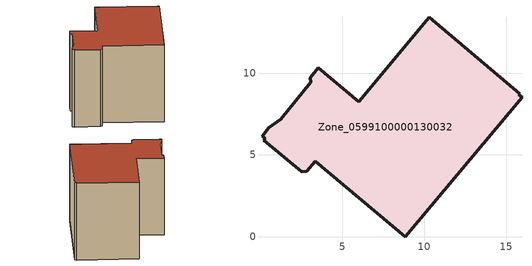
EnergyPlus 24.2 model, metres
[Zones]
Zone_0599100000130032
 floor ground (C_G): 8.84,0 3.32,4.62 2.8,4 2.51,3.96 0.18,5.91 0.26,6.01 0.08,6.15 0.5,6.66 1.22,7.19 3.04,9.45 3.02,9.7 3.53,10.32 5.98,8.26 10.29,13.41 15.85,8.75 15.79,8.68 15.98,8.52 z0
 wall outside (C_F): 5.98,8.26 3.53,10.32 3.02,9.7 3.04,9.45 1.22,7.19 0.5,6.66 0.08,6.15 0.26,6.01 0.18,5.91 2.51,3.96 2.8,4 3.32,4.62 8.84,0 15.98,8.52 15.79,8.68 15.85,8.75 10.29,13.41 5.98,8.26 z0:9.72
 roof outside (C_R): 1.22,7.19 0.5,6.66 0.08,6.15 0.26,6.01 0.18,5.91 2.51,3.96 2.8,4 3.32,4.62 8.84,0 15.98,8.52 15.79,8.68 15.85,8.75 10.29,13.41 5.98,8.26 3.53,10.32 3.02,9.7 3.04,9.45 z9.72
[BUILDING]
Pand.0599100000130032: North Axis=0; Terrain=City; Loads Convergence Tolerance Value=0.04; Temperature Convergence Tolerance Value=0.4; Solar Distribution=FullExterior; Maximum Number of Warmup Days=25; Minimum Number of Warmup Days=1
[Site:Location]
Rotterdam.The.Hague.AP_ZH_NLD Design_Conditions: Latitude=51.96; Longitude=4.45; Time Zone=1; Elevation=-4.5
[SITE:GROUNDTEMPERATURE:BUILDINGSURFACE]
18, 18, 18, 18, 18, 18, 18, 18, 18, 18, 18, 18
[MATERIAL] Thermal Absorptance=0.9; Solar Absorptance=0.7; Visible Absorptance=0.7
Name | Roughness | Thickness | Conductivity | Density | Specific Heat
G.TC.1946 | MediumSmooth | 0.15 | 1 | 540 | 1210
F.TC.1946 | Rough | 0.3 | 0.857143 | 1920 | 840
R.TC.1946 | MediumRough | 0.2 | 0.909091 | 1500 | 1000
[CONSTRUCTION]
C_G: G.TC.1946
C_F: F.TC.1946
C_R: R.TC.1946
[ZONE]
Zone_0599100000130032: Type=1; Multiplier=1; Ceiling Height=Autocalculate; Volume=Autocalculate; Floor Area=autocalculate; Part of Total Floor Area=Yes
[ZONEINFILTRATION:DESIGNFLOWRATE]
Infil_Zone_0599100000130032: Zone or ZoneList or Space or SpaceList=Zone_0599100000130032; Schedule=AlwaysOn; Design Flow Rate Calculation Method=Flow/Area; Flow Rate per Floor Area=0.003; Constant Term Coefficient=1; Temperature Term Coefficient=0; Velocity Term Coefficient=0; Velocity Squared Term Coefficient=0
[HVACTEMPLATE:ZONE:IDEALLOADSAIRSYSTEM]
Zone_0599100000130032: Maximum Heating Supply Air Temperature=50; Minimum Cooling Supply Air Temperature=13; Maximum Heating Supply Air Humidity Ratio=0.0156; Minimum Cooling Supply Air Humidity Ratio=0.0077; Heating Limit=NoLimit; Cooling Limit=NoLimit; Dehumidification Control Type=ConstantSensibleHeatRatio; Cooling Sensible Heat Ratio=0.7; Dehumidification Setpoint=60; Humidification Control Type=None; Humidification Setpoint=30; Outdoor Air Method=None; Outdoor Air Flow Rate per Person=0.00944; Outdoor Air Flow Rate per Zone Floor Area=0; Outdoor Air Flow Rate per Zone=0; Demand Controlled Ventilation Type=None; Outdoor Air Economizer Type=NoEconomizer; Heat Recovery Type=None; Sensible Heat Recovery Effectiveness=0.7; Latent Heat Recovery Effectiveness=0.65
[ZONECONTROL:THERMOSTAT]
ThermostatControl_Zone_0599100000130032: Zone or ZoneList=Zone_0599100000130032; Control Type Schedule=DualSetpointControlType; Control 1=Thermostat_Zone_0599100000130032; Temperature Difference Between Cutout And Setpoint=0
[THERMOSTATSETPOINT:DUALSETPOINT]
Thermostat_Zone_0599100000130032: Heating Setpoint Temperature Schedule=HeatingSetpoint_Zone_0599100000130032; Cooling Setpoint Temperature Schedule=CoolingSetpoint_Zone_0599100000130032
[SCHEDULE:COMPACT]
HeatingSetpoint_Zone_0599100000130032: Through: 12/31, For: AllDays, Until: 24:00, 21
CoolingSetpoint_Zone_0599100000130032: Through: 12/31, For: AllDays, Until: 24:00, 24
DualSetpointControlType: Through: 12/31, For: AllDays, Until: 24:00, 4
AlwaysOn: Through: 12/31, For: AllDays, Until: 24:00, 1
